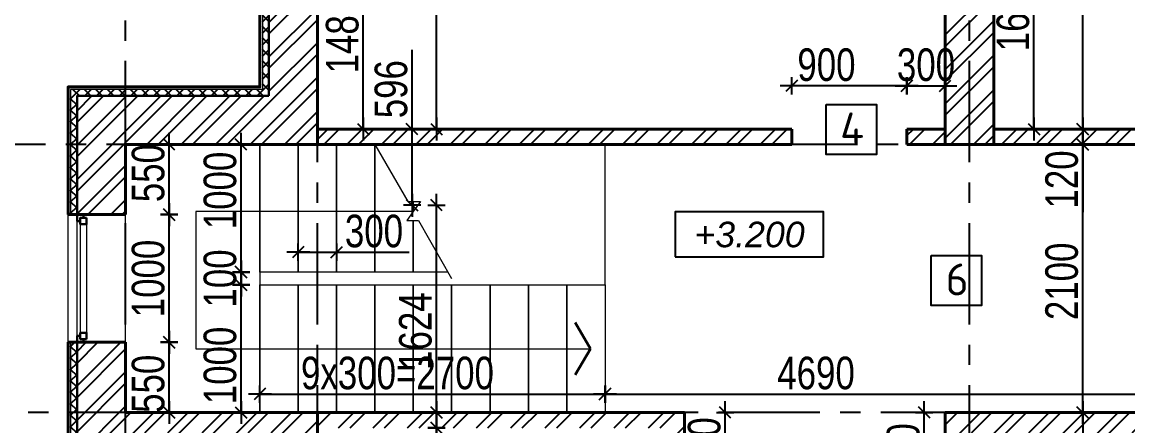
# Model space of a CAD drawing. Extents: x -12289450 to -10763036, y -7834513 to -6150123.
# Drawn here: x -11168298 to -11159650, y -7682922 to -7679759 of the extents above; entities that cross this region are included whole.
import ezdxf

# ---------------------------------------------------------------- set-up
doc = ezdxf.new("R2010")
doc.units = 0
doc.header["$LTSCALE"] = 25
doc.header["$PDMODE"] = 35
doc.linetypes.add('CENTER', pattern=[50.8, 31.75, -6.35, 6.35, -6.35])
doc.layers.get('DefPoints').update_dxf_attribs({"color": 10, "lineweight": 30})
for name, color, linetype in [('004-ВСПЛИНИИ', 15, 'Continuous'), ('005-РАЗМЕРЫ', 252, 'Continuous'), ('008-ШТРИХОВКА', 252, 'Continuous'), ('014-ОСИ', 251, 'CENTER'), ('Annotation - Text', 7, 'Continuous')]:
    doc.layers.add(name, color=color, linetype=linetype)
doc.layers.add('Окна ArchiCAD_Ном._пера__23', color=7, linetype='Continuous', lineweight=30, true_color=0xff6600)
doc.layers.add('Окна ArchiCAD_Ном._пера__3', color=7, linetype='Continuous', lineweight=15, true_color=0xff6600)
doc.layers.add('СТЕНЫ', color=5, linetype='Continuous', lineweight=40)
doc.styles.add('gismo', font='isocpeui.ttf')
doc.styles.get("Standard").update_dxf_attribs({"font": 'arial.ttf'})
doc.styles.add('TXT0', font='txt', dxfattribs={"width": 0.8})
doc.styles.add('Текстер', font='ariali.ttf')
doc.dimstyles.new('РАЗМЕРЫ', dxfattribs={"dimscale": 30, "dimtxt": 8.5, "dimasz": 0.15, "dimexe": 0, "dimexo": 0, "dimgap": 1.2, "dimtad": 1, "dimdec": 0, "dimzin": 0, "dimdsep": 46, "dimtxsty": 'TXT0', "dimblk1": 'A8MITTA', "dimblk2": 'A8MITTA', "dimsah": 1, "dimcen": 2, "dimse1": 1, "dimse2": 1, "dimadec": 0, "dimazin": 0, "dimtp": 6, "dimtm": 6, "dimtfac": 1, "dimtdec": 0, "dimtofl": 0, "dimtmove": 0, "dimatfit": 3, "dimldrblk": 'A8MITTA', "dimfxl": 0, "dimtolj": 1, "dimtzin": 0, "dimarcsym": 0})

# ---------------------------------------------------------------- blocks, each defined once
blk = doc.blocks.new('A8MITTA', base_point=(3180, 3140))
for p, q in [((3180, 3155), (3180, 3125)), ((3160, 3140), (3200, 3140)), ((3170, 3130), (3190, 3150))]:
    blk.add_line(p, q)
blk = doc.blocks.new('*D332')
at = {"layer": '005-РАЗМЕРЫ', "color": 0, "lineweight": -2, "ltscale": 1.2, "transparency": 16777216}
blk.add_line((-11165057.8, -7682812.7), (-11165057.8, -7681197.9), dxfattribs=at)
at = {"layer": 'DefPoints', "color": 0, "ltscale": 1.2, "transparency": 16777216}
for p in [(-11165238.7, -7681193.4), (-11165057.8, -7681193.4), (-11165047.9, -7682817.2)]:
    blk.add_point(p, dxfattribs=at)
at = {"layer": '005-РАЗМЕРЫ', "color": 0, "lineweight": -2, "ltscale": 1.2, "transparency": 16777216, "xscale": 4.5, "yscale": 4.5, "zscale": 4.5}
for p, rotation in [((-11165057.8, -7681193.4), 90), ((-11165057.8, -7682817.2), 270)]:
    blk.add_blockref('A8MITTA', p, dxfattribs=dict(at, rotation=rotation))
at = {"layer": '005-РАЗМЕРЫ', "color": 0, "ltscale": 1.2, "transparency": 16777216, "insert": (-11165221.3, -7682179.6), "char_height": 255, "attachment_point": 5, "rotation": 90, "style": 'TXT0'}
blk.add_mtext('\\A1;1624', dxfattribs=at)
blk = doc.blocks.new('*D333')
at = {"layer": '005-РАЗМЕРЫ', "color": 0, "lineweight": -2, "ltscale": 1.2, "transparency": 16777216}
for p, q in [((-11165248.6, -7680597.2), (-11165248.6, -7679976.7)), ((-11165248.6, -7681188.9), (-11165248.6, -7680601.7))]:
    blk.add_line(p, q, dxfattribs=at)
at = {"layer": 'DefPoints', "color": 0, "ltscale": 1.2, "transparency": 16777216}
for p in [(-11165248.6, -7680597.2), (-11164871, -7680597.2), (-11165238.7, -7681193.4)]:
    blk.add_point(p, dxfattribs=at)
at = {"layer": '005-РАЗМЕРЫ', "color": 0, "lineweight": -2, "ltscale": 1.2, "transparency": 16777216, "xscale": 4.5, "yscale": 4.5, "zscale": 4.5}
for p, rotation in [((-11165248.6, -7680597.2), 90), ((-11165248.6, -7681193.4), 270)]:
    blk.add_blockref('A8MITTA', p, dxfattribs=dict(at, rotation=rotation))
at = {"layer": '005-РАЗМЕРЫ', "color": 0, "ltscale": 1.2, "transparency": 16777216, "insert": (-11165412.1, -7680284.7), "char_height": 255, "attachment_point": 5, "rotation": 90, "style": 'TXT0'}
blk.add_mtext('\\A1;596', dxfattribs=at)
blk = doc.blocks.new('*D334')
at = {"layer": '005-РАЗМЕРЫ', "color": 0, "lineweight": -2, "ltscale": 1.2, "transparency": 16777216}
blk.add_line((-11165057.8, -7680592.7), (-11165057.8, -7677121.7), dxfattribs=at)
at = {"layer": 'DefPoints', "color": 0, "ltscale": 1.2, "transparency": 16777216}
for p in [(-11165057.8, -7677117.2), (-11165057.8, -7677117.2), (-11164871, -7680597.2)]:
    blk.add_point(p, dxfattribs=at)
at = {"layer": '005-РАЗМЕРЫ', "color": 0, "lineweight": -2, "ltscale": 1.2, "transparency": 16777216, "xscale": 4.5, "yscale": 4.5, "zscale": 4.5}
for p, rotation in [((-11165057.8, -7677117.2), 90), ((-11165057.8, -7680597.2), 270)]:
    blk.add_blockref('A8MITTA', p, dxfattribs=dict(at, rotation=rotation))
at = {"layer": '005-РАЗМЕРЫ', "color": 0, "ltscale": 1.2, "transparency": 16777216, "insert": (-11165221.3, -7678857.2), "char_height": 255, "attachment_point": 5, "rotation": 90, "style": 'TXT0'}
blk.add_mtext('\\A1;3480', dxfattribs=at)
blk = doc.blocks.new('*D303')
at = {"layer": '005-РАЗМЕРЫ', "color": 0, "lineweight": -2, "ltscale": 1.2, "transparency": 16777216}
for p, q in [((-11165057.8, -7682821.7), (-11165057.8, -7682932.7)), ((-11165057.8, -7682937.2), (-11165057.8, -7683468.7))]:
    blk.add_line(p, q, dxfattribs=at)
at = {"layer": 'DefPoints', "color": 0, "ltscale": 1.2, "transparency": 16777216}
for p in [(-11165057.8, -7682817.2), (-11164736.2, -7682817.2), (-11164658.2, -7682937.2)]:
    blk.add_point(p, dxfattribs=at)
at = {"layer": '005-РАЗМЕРЫ', "color": 0, "lineweight": -2, "ltscale": 1.2, "transparency": 16777216, "xscale": 4.5, "yscale": 4.5, "zscale": 4.5}
for p, rotation in [((-11165057.8, -7682817.2), 90), ((-11165057.8, -7682937.2), 270)]:
    blk.add_blockref('A8MITTA', p, dxfattribs=dict(at, rotation=rotation))
at = {"layer": '005-РАЗМЕРЫ', "color": 0, "ltscale": 1.2, "transparency": 16777216, "insert": (-11165221.3, -7683211.7), "char_height": 255, "attachment_point": 5, "rotation": 90, "style": 'TXT0'}
blk.add_mtext('\\A1;120', dxfattribs=at)
blk = doc.blocks.new('*D313')
at = {"layer": '005-РАЗМЕРЫ', "color": 0, "lineweight": -2, "ltscale": 1.2, "transparency": 16777216}
blk.add_line((-11160002.7, -7682812.7), (-11160002.7, -7680721.7), dxfattribs=at)
at = {"layer": 'DefPoints', "color": 0, "ltscale": 1.2, "transparency": 16777216}
for p in [(-11161039.1, -7680717.2), (-11160002.7, -7680717.2), (-11161879.1, -7682817.2)]:
    blk.add_point(p, dxfattribs=at)
at = {"layer": '005-РАЗМЕРЫ', "color": 0, "lineweight": -2, "ltscale": 1.2, "transparency": 16777216, "xscale": 4.5, "yscale": 4.5, "zscale": 4.5}
for p, rotation in [((-11160002.7, -7680717.2), 90), ((-11160002.7, -7682817.2), 270)]:
    blk.add_blockref('A8MITTA', p, dxfattribs=dict(at, rotation=rotation))
at = {"layer": '005-РАЗМЕРЫ', "color": 0, "ltscale": 1.2, "transparency": 16777216, "insert": (-11160166.2, -7681789.9), "char_height": 255, "attachment_point": 5, "rotation": 90, "style": 'TXT0'}
blk.add_mtext('\\A1;2100', dxfattribs=at)
blk = doc.blocks.new('*D336')
at = {"layer": '005-РАЗМЕРЫ', "color": 0, "lineweight": -2, "ltscale": 1.2, "transparency": 16777216}
blk.add_line((-11166586.1, -7682812.7), (-11166586.1, -7681821.7), dxfattribs=at)
at = {"layer": 'DefPoints', "color": 0, "ltscale": 1.2, "transparency": 16777216}
for p in [(-11166586.1, -7681817.2), (-11166438.7, -7681817.2), (-11166438.7, -7682817.2)]:
    blk.add_point(p, dxfattribs=at)
at = {"layer": '005-РАЗМЕРЫ', "color": 0, "lineweight": -2, "ltscale": 1.2, "transparency": 16777216, "xscale": 4.5, "yscale": 4.5, "zscale": 4.5}
for p, rotation in [((-11166586.1, -7681817.2), 90), ((-11166586.1, -7682817.2), 270)]:
    blk.add_blockref('A8MITTA', p, dxfattribs=dict(at, rotation=rotation))
at = {"layer": '005-РАЗМЕРЫ', "color": 0, "ltscale": 1.2, "transparency": 16777216, "insert": (-11166749.6, -7682448.5), "char_height": 255, "attachment_point": 5, "rotation": 90, "style": 'TXT0'}
blk.add_mtext('\\A1;1000', dxfattribs=at)
blk = doc.blocks.new('*D337')
at = {"layer": '005-РАЗМЕРЫ', "color": 0, "lineweight": -2, "ltscale": 1.2, "transparency": 16777216}
blk.add_line((-11166586.1, -7681812.7), (-11166586.1, -7681721.7), dxfattribs=at)
at = {"layer": 'DefPoints', "color": 0, "ltscale": 1.2, "transparency": 16777216}
for p in [(-11166586.1, -7681717.2), (-11166438.7, -7681717.2), (-11166438.7, -7681817.2)]:
    blk.add_point(p, dxfattribs=at)
at = {"layer": '005-РАЗМЕРЫ', "color": 0, "lineweight": -2, "ltscale": 1.2, "transparency": 16777216, "xscale": 4.5, "yscale": 4.5, "zscale": 4.5}
for p, rotation in [((-11166586.1, -7681717.2), 90), ((-11166586.1, -7681817.2), 270)]:
    blk.add_blockref('A8MITTA', p, dxfattribs=dict(at, rotation=rotation))
at = {"layer": '005-РАЗМЕРЫ', "color": 0, "ltscale": 1.2, "transparency": 16777216, "insert": (-11166749.6, -7681767.2), "char_height": 255, "attachment_point": 5, "rotation": 90, "style": 'TXT0'}
blk.add_mtext('\\A1;100', dxfattribs=at)
blk = doc.blocks.new('*D338')
at = {"layer": '005-РАЗМЕРЫ', "color": 0, "lineweight": -2, "ltscale": 1.2, "transparency": 16777216}
blk.add_line((-11166586.1, -7681712.7), (-11166586.1, -7680721.7), dxfattribs=at)
at = {"layer": 'DefPoints', "color": 0, "ltscale": 1.2, "transparency": 16777216}
for p in [(-11166586.1, -7680717.2), (-11166438.7, -7680717.2), (-11166438.7, -7681717.2)]:
    blk.add_point(p, dxfattribs=at)
at = {"layer": '005-РАЗМЕРЫ', "color": 0, "lineweight": -2, "ltscale": 1.2, "transparency": 16777216, "xscale": 4.5, "yscale": 4.5, "zscale": 4.5}
for p, rotation in [((-11166586.1, -7680717.2), 90), ((-11166586.1, -7681717.2), 270)]:
    blk.add_blockref('A8MITTA', p, dxfattribs=dict(at, rotation=rotation))
at = {"layer": '005-РАЗМЕРЫ', "color": 0, "ltscale": 1.2, "transparency": 16777216, "insert": (-11166749.6, -7681077.7), "char_height": 255, "attachment_point": 5, "rotation": 90, "style": 'TXT0'}
blk.add_mtext('\\A1;1000', dxfattribs=at)
blk = doc.blocks.new('*D314')
at = {"layer": '005-РАЗМЕРЫ', "color": 0, "lineweight": -2, "ltscale": 1.2, "transparency": 16777216}
for p, q in [((-11166134.2, -7681560.7), (-11165843.2, -7681560.7)), ((-11165838.7, -7681560.7), (-11165272.2, -7681560.7))]:
    blk.add_line(p, q, dxfattribs=at)
at = {"layer": 'DefPoints', "color": 0, "ltscale": 1.2, "transparency": 16777216}
for p in [(-11166138.7, -7681098.4), (-11165838.7, -7681098.4), (-11165838.7, -7681560.7)]:
    blk.add_point(p, dxfattribs=at)
at = {"layer": '005-РАЗМЕРЫ', "color": 0, "lineweight": -2, "ltscale": 1.2, "transparency": 16777216, "xscale": 4.5, "yscale": 4.5, "zscale": 4.5, "rotation": 180}
blk.add_blockref('A8MITTA', (-11166138.7, -7681560.7), dxfattribs=at)
at = {"layer": '005-РАЗМЕРЫ', "color": 0, "lineweight": -2, "ltscale": 1.2, "transparency": 16777216, "xscale": 4.5, "yscale": 4.5, "zscale": 4.5}
blk.add_blockref('A8MITTA', (-11165838.7, -7681560.7), dxfattribs=at)
at = {"layer": '005-РАЗМЕРЫ', "color": 0, "ltscale": 1.2, "transparency": 16777216, "insert": (-11165546.2, -7681397.2), "char_height": 255, "attachment_point": 5, "style": 'TXT0'}
blk.add_mtext('\\A1;300', dxfattribs=at)
blk = doc.blocks.new('*D340')
at = {"layer": '005-РАЗМЕРЫ', "color": 0, "lineweight": -2, "ltscale": 1.2, "transparency": 16777216}
blk.add_line((-11161242.3, -7684732.7), (-11161242.3, -7682821.7), dxfattribs=at)
at = {"layer": 'DefPoints', "color": 0, "ltscale": 1.2, "transparency": 16777216}
for p in [(-11161242.3, -7682817.2), (-11161097.1, -7682817.2), (-11161242.3, -7684737.2)]:
    blk.add_point(p, dxfattribs=at)
at = {"layer": '005-РАЗМЕРЫ', "color": 0, "lineweight": -2, "ltscale": 1.2, "transparency": 16777216, "xscale": 4.5, "yscale": 4.5, "zscale": 4.5}
for p, rotation in [((-11161242.3, -7682817.2), 90), ((-11161242.3, -7684737.2), 270)]:
    blk.add_blockref('A8MITTA', p, dxfattribs=dict(at, rotation=rotation))
at = {"layer": '005-РАЗМЕРЫ', "color": 0, "ltscale": 1.2, "transparency": 16777216, "insert": (-11161405.8, -7683205.1), "char_height": 255, "attachment_point": 5, "rotation": 90, "style": 'TXT0'}
blk.add_mtext('\\A1;1920', dxfattribs=at)
blk = doc.blocks.new('*D341')
at = {"layer": '005-РАЗМЕРЫ', "color": 0, "lineweight": -2, "ltscale": 1.2, "transparency": 16777216}
blk.add_line((-11165057.8, -7682941.7), (-11165057.8, -7687612.7), dxfattribs=at)
at = {"layer": 'DefPoints', "color": 0, "ltscale": 1.2, "transparency": 16777216}
for p in [(-11164613.7, -7682937.2), (-11165057.8, -7687617.2), (-11164613.7, -7687617.2)]:
    blk.add_point(p, dxfattribs=at)
at = {"layer": '005-РАЗМЕРЫ', "color": 0, "lineweight": -2, "ltscale": 1.2, "transparency": 16777216, "xscale": 4.5, "yscale": 4.5, "zscale": 4.5}
for p, rotation in [((-11165057.8, -7682937.2), 90), ((-11165057.8, -7687617.2), 270)]:
    blk.add_blockref('A8MITTA', p, dxfattribs=dict(at, rotation=rotation))
at = {"layer": '005-РАЗМЕРЫ', "color": 0, "ltscale": 1.2, "transparency": 16777216, "insert": (-11165221.3, -7685843.5), "char_height": 255, "attachment_point": 5, "rotation": 90, "style": 'TXT0'}
blk.add_mtext('\\A1;4680', dxfattribs=at)
blk = doc.blocks.new('*D323')
at = {"layer": '005-РАЗМЕРЫ', "color": 0, "lineweight": -2, "ltscale": 1.2, "transparency": 16777216}
for p, q in [((-11160002.7, -7680601.7), (-11160002.7, -7680712.7)), ((-11160002.7, -7680717.2), (-11160002.7, -7681248.7))]:
    blk.add_line(p, q, dxfattribs=at)
at = {"layer": 'DefPoints', "color": 0, "ltscale": 1.2, "transparency": 16777216}
for p in [(-11160002.7, -7680597.2), (-11159815.9, -7680597.2), (-11159992.8, -7680717.2)]:
    blk.add_point(p, dxfattribs=at)
at = {"layer": '005-РАЗМЕРЫ', "color": 0, "lineweight": -2, "ltscale": 1.2, "transparency": 16777216, "xscale": 4.5, "yscale": 4.5, "zscale": 4.5}
for p, rotation in [((-11160002.7, -7680597.2), 90), ((-11160002.7, -7680717.2), 270)]:
    blk.add_blockref('A8MITTA', p, dxfattribs=dict(at, rotation=rotation))
at = {"layer": '005-РАЗМЕРЫ', "color": 0, "ltscale": 1.2, "transparency": 16777216, "insert": (-11160166.2, -7680991.7), "char_height": 255, "attachment_point": 5, "rotation": 90, "style": 'TXT0'}
blk.add_mtext('\\A1;120', dxfattribs=at)
blk = doc.blocks.new('*D324')
at = {"layer": '005-РАЗМЕРЫ', "color": 0, "lineweight": -2, "ltscale": 1.2, "transparency": 16777216}
blk.add_line((-11160002.7, -7680592.7), (-11160002.7, -7677121.7), dxfattribs=at)
at = {"layer": 'DefPoints', "color": 0, "ltscale": 1.2, "transparency": 16777216}
for p in [(-11160002.7, -7677117.2), (-11160002.7, -7677117.2), (-11159815.9, -7680597.2)]:
    blk.add_point(p, dxfattribs=at)
at = {"layer": '005-РАЗМЕРЫ', "color": 0, "lineweight": -2, "ltscale": 1.2, "transparency": 16777216, "xscale": 4.5, "yscale": 4.5, "zscale": 4.5}
for p, rotation in [((-11160002.7, -7677117.2), 90), ((-11160002.7, -7680597.2), 270)]:
    blk.add_blockref('A8MITTA', p, dxfattribs=dict(at, rotation=rotation))
at = {"layer": '005-РАЗМЕРЫ', "color": 0, "ltscale": 1.2, "transparency": 16777216, "insert": (-11160166.2, -7678857.2), "char_height": 255, "attachment_point": 5, "rotation": 90, "style": 'TXT0'}
blk.add_mtext('\\A1;3480', dxfattribs=at)
blk = doc.blocks.new('*D325')
at = {"layer": '005-РАЗМЕРЫ', "color": 0, "lineweight": -2, "ltscale": 1.2, "transparency": 16777216}
for p, q in [((-11160002.7, -7682821.7), (-11160002.7, -7683192.7)), ((-11160002.7, -7683197.2), (-11160002.7, -7683783.7))]:
    blk.add_line(p, q, dxfattribs=at)
at = {"layer": 'DefPoints', "color": 0, "ltscale": 1.2, "transparency": 16777216}
for p in [(-11160002.7, -7682817.2), (-11159811.3, -7682817.2), (-11159811.3, -7683197.2)]:
    blk.add_point(p, dxfattribs=at)
at = {"layer": '005-РАЗМЕРЫ', "color": 0, "lineweight": -2, "ltscale": 1.2, "transparency": 16777216, "xscale": 4.5, "yscale": 4.5, "zscale": 4.5}
for p, rotation in [((-11160002.7, -7682817.2), 90), ((-11160002.7, -7683197.2), 270)]:
    blk.add_blockref('A8MITTA', p, dxfattribs=dict(at, rotation=rotation))
at = {"layer": '005-РАЗМЕРЫ', "color": 0, "ltscale": 1.2, "transparency": 16777216, "insert": (-11160166.2, -7683492.7), "char_height": 255, "attachment_point": 5, "rotation": 90, "style": 'TXT0'}
blk.add_mtext('\\A1;380', dxfattribs=at)
blk = doc.blocks.new('*D326')
at = {"layer": '005-РАЗМЕРЫ', "color": 0, "lineweight": -2, "ltscale": 1.2, "transparency": 16777216}
blk.add_line((-11163734.2, -7682672.8), (-11159053.2, -7682672.8), dxfattribs=at)
at = {"layer": 'DefPoints', "color": 0, "ltscale": 1.2, "transparency": 16777216}
for p in [(-11159048.7, -7682672.8), (-11163738.7, -7682783.2), (-11159048.7, -7682783.2)]:
    blk.add_point(p, dxfattribs=at)
at = {"layer": '005-РАЗМЕРЫ', "color": 0, "lineweight": -2, "ltscale": 1.2, "transparency": 16777216, "xscale": 4.5, "yscale": 4.5, "zscale": 4.5, "rotation": 180}
blk.add_blockref('A8MITTA', (-11163738.7, -7682672.8), dxfattribs=at)
at = {"layer": '005-РАЗМЕРЫ', "color": 0, "lineweight": -2, "ltscale": 1.2, "transparency": 16777216, "xscale": 4.5, "yscale": 4.5, "zscale": 4.5}
blk.add_blockref('A8MITTA', (-11159048.7, -7682672.8), dxfattribs=at)
at = {"layer": '005-РАЗМЕРЫ', "color": 0, "ltscale": 1.2, "transparency": 16777216, "insert": (-11162088.7, -7682509.3), "char_height": 255, "attachment_point": 5, "style": 'TXT0'}
blk.add_mtext('\\A1;4690', dxfattribs=at)
blk = doc.blocks.new('Уровень')
at = {"color": 213, "linetype": 'ByBlock'}
blk.add_lwpolyline([(0, 0), (1544, 0), (1544, 469), (0, 469)], close=True, dxfattribs=at)
at = {"flags": 4}
blk.add_attdef('+-0.000', (70, 107), '', height=250, dxfattribs=at)
blk = doc.blocks.new('*D344')
at = {"layer": '005-РАЗМЕРЫ', "color": 0, "lineweight": -2, "ltscale": 1.2, "transparency": 16777216}
blk.add_line((-11166434.2, -7682672.8), (-11163743.2, -7682672.8), dxfattribs=at)
at = {"layer": 'DefPoints', "color": 0, "ltscale": 1.2, "transparency": 16777216}
for p in [(-11163738.7, -7682672.8), (-11166438.7, -7682728.3), (-11163738.7, -7682728.3)]:
    blk.add_point(p, dxfattribs=at)
at = {"layer": '005-РАЗМЕРЫ', "color": 0, "lineweight": -2, "ltscale": 1.2, "transparency": 16777216, "xscale": 4.5, "yscale": 4.5, "zscale": 4.5, "rotation": 180}
blk.add_blockref('A8MITTA', (-11166438.7, -7682672.8), dxfattribs=at)
at = {"layer": '005-РАЗМЕРЫ', "color": 0, "lineweight": -2, "ltscale": 1.2, "transparency": 16777216, "xscale": 4.5, "yscale": 4.5, "zscale": 4.5}
blk.add_blockref('A8MITTA', (-11163738.7, -7682672.8), dxfattribs=at)
at = {"layer": '005-РАЗМЕРЫ', "color": 0, "ltscale": 1.2, "transparency": 16777216, "insert": (-11165362.6, -7682509.3), "char_height": 255, "attachment_point": 5, "style": 'TXT0'}
blk.add_mtext('\\A1;9х300=2700', dxfattribs=at)
blk = doc.blocks.new('*D382')
at = {"layer": '005-РАЗМЕРЫ', "color": 0, "lineweight": -2, "ltscale": 1.2, "transparency": 16777216}
blk.add_line((-11162798.9, -7683342.7), (-11162798.9, -7682821.7), dxfattribs=at)
at = {"layer": 'DefPoints', "color": 0, "ltscale": 1.2, "transparency": 16777216}
for p in [(-11163118.7, -7682817.2), (-11162798.9, -7682817.2), (-11163118.7, -7683347.2)]:
    blk.add_point(p, dxfattribs=at)
at = {"layer": '005-РАЗМЕРЫ', "color": 0, "lineweight": -2, "ltscale": 1.2, "transparency": 16777216, "xscale": 4.5, "yscale": 4.5, "zscale": 4.5}
for p, rotation in [((-11162798.9, -7682817.2), 90), ((-11162798.9, -7683347.2), 270)]:
    blk.add_blockref('A8MITTA', p, dxfattribs=dict(at, rotation=rotation))
at = {"layer": '005-РАЗМЕРЫ', "color": 0, "ltscale": 1.2, "transparency": 16777216, "insert": (-11162962.4, -7683082.2), "char_height": 255, "attachment_point": 5, "rotation": 90, "style": 'TXT0'}
blk.add_mtext('\\A1;530', dxfattribs=at)
blk = doc.blocks.new('*D388')
at = {"layer": '005-РАЗМЕРЫ', "color": 0, "lineweight": -2, "ltscale": 1.2, "transparency": 16777216}
blk.add_line((-11167148.1, -7682812.7), (-11167148.1, -7682271.7), dxfattribs=at)
at = {"layer": 'DefPoints', "color": 0, "ltscale": 1.2, "transparency": 16777216}
for p in [(-11167383.2, -7682267.2), (-11167148.1, -7682267.2), (-11167383.2, -7682817.2)]:
    blk.add_point(p, dxfattribs=at)
at = {"layer": '005-РАЗМЕРЫ', "color": 0, "lineweight": -2, "ltscale": 1.2, "transparency": 16777216, "xscale": 4.5, "yscale": 4.5, "zscale": 4.5}
for p, rotation in [((-11167148.1, -7682267.2), 90), ((-11167148.1, -7682817.2), 270)]:
    blk.add_blockref('A8MITTA', p, dxfattribs=dict(at, rotation=rotation))
at = {"layer": '005-РАЗМЕРЫ', "color": 0, "ltscale": 1.2, "transparency": 16777216, "insert": (-11167311.6, -7682592.2), "char_height": 255, "attachment_point": 5, "rotation": 90, "style": 'TXT0'}
blk.add_mtext('\\A1;550', dxfattribs=at)
blk = doc.blocks.new('*D389')
at = {"layer": '005-РАЗМЕРЫ', "color": 0, "lineweight": -2, "ltscale": 1.2, "transparency": 16777216}
blk.add_line((-11167148.1, -7682262.7), (-11167148.1, -7681271.7), dxfattribs=at)
at = {"layer": 'DefPoints', "color": 0, "ltscale": 1.2, "transparency": 16777216}
for p in [(-11167383.2, -7681267.2), (-11167148.1, -7681267.2), (-11167383.2, -7682267.2)]:
    blk.add_point(p, dxfattribs=at)
at = {"layer": '005-РАЗМЕРЫ', "color": 0, "lineweight": -2, "ltscale": 1.2, "transparency": 16777216, "xscale": 4.5, "yscale": 4.5, "zscale": 4.5}
for p, rotation in [((-11167148.1, -7681267.2), 90), ((-11167148.1, -7682267.2), 270)]:
    blk.add_blockref('A8MITTA', p, dxfattribs=dict(at, rotation=rotation))
at = {"layer": '005-РАЗМЕРЫ', "color": 0, "ltscale": 1.2, "transparency": 16777216, "insert": (-11167311.6, -7681767.2), "char_height": 255, "attachment_point": 5, "rotation": 90, "style": 'TXT0'}
blk.add_mtext('\\A1;1000', dxfattribs=at)
blk = doc.blocks.new('*D390')
at = {"layer": '005-РАЗМЕРЫ', "color": 0, "lineweight": -2, "ltscale": 1.2, "transparency": 16777216}
blk.add_line((-11167148.1, -7681262.7), (-11167148.1, -7680721.7), dxfattribs=at)
at = {"layer": 'DefPoints', "color": 0, "ltscale": 1.2, "transparency": 16777216}
for p in [(-11167383.2, -7680717.2), (-11167148.1, -7680717.2), (-11167383.2, -7681267.2)]:
    blk.add_point(p, dxfattribs=at)
at = {"layer": '005-РАЗМЕРЫ', "color": 0, "lineweight": -2, "ltscale": 1.2, "transparency": 16777216, "xscale": 4.5, "yscale": 4.5, "zscale": 4.5}
for p, rotation in [((-11167148.1, -7680717.2), 90), ((-11167148.1, -7681267.2), 270)]:
    blk.add_blockref('A8MITTA', p, dxfattribs=dict(at, rotation=rotation))
at = {"layer": '005-РАЗМЕРЫ', "color": 0, "ltscale": 1.2, "transparency": 16777216, "insert": (-11167311.6, -7680942.2), "char_height": 255, "attachment_point": 5, "rotation": 90, "style": 'TXT0'}
blk.add_mtext('\\A1;550', dxfattribs=at)
blk = doc.blocks.new('*D393')
at = {"layer": '005-РАЗМЕРЫ', "color": 0, "lineweight": -2, "ltscale": 1.2, "transparency": 16777216}
blk.add_line((-11165629.8, -7680592.7), (-11165629.8, -7679121.7), dxfattribs=at)
at = {"layer": 'DefPoints', "color": 0, "ltscale": 1.2, "transparency": 16777216}
for p in [(-11165988.7, -7679117.2), (-11165629.8, -7679117.2), (-11165988.7, -7680597.2)]:
    blk.add_point(p, dxfattribs=at)
at = {"layer": '005-РАЗМЕРЫ', "color": 0, "lineweight": -2, "ltscale": 1.2, "transparency": 16777216, "xscale": 4.5, "yscale": 4.5, "zscale": 4.5}
for p, rotation in [((-11165629.8, -7679117.2), 90), ((-11165629.8, -7680597.2), 270)]:
    blk.add_blockref('A8MITTA', p, dxfattribs=dict(at, rotation=rotation))
at = {"layer": '005-РАЗМЕРЫ', "color": 0, "ltscale": 1.2, "transparency": 16777216, "insert": (-11165793.3, -7679857.2), "char_height": 255, "attachment_point": 5, "rotation": 90, "style": 'TXT0'}
blk.add_mtext('\\A1;1480', dxfattribs=at)
blk = doc.blocks.new('*D405')
at = {"layer": '005-РАЗМЕРЫ', "color": 0, "lineweight": -2, "ltscale": 1.2, "transparency": 16777216}
blk.add_line((-11161374.2, -7680257.8), (-11161083.2, -7680257.8), dxfattribs=at)
at = {"layer": 'DefPoints', "color": 0, "ltscale": 1.2, "transparency": 16777216}
for p in [(-11161078.7, -7680257.8), (-11161378.7, -7680597.2), (-11161078.7, -7680597.2)]:
    blk.add_point(p, dxfattribs=at)
at = {"layer": '005-РАЗМЕРЫ', "color": 0, "lineweight": -2, "ltscale": 1.2, "transparency": 16777216, "xscale": 4.5, "yscale": 4.5, "zscale": 4.5, "rotation": 180}
blk.add_blockref('A8MITTA', (-11161378.7, -7680257.8), dxfattribs=at)
at = {"layer": '005-РАЗМЕРЫ', "color": 0, "lineweight": -2, "ltscale": 1.2, "transparency": 16777216, "xscale": 4.5, "yscale": 4.5, "zscale": 4.5}
blk.add_blockref('A8MITTA', (-11161078.7, -7680257.8), dxfattribs=at)
at = {"layer": '005-РАЗМЕРЫ', "color": 0, "ltscale": 1.2, "transparency": 16777216, "insert": (-11161228.7, -7680094.3), "char_height": 255, "attachment_point": 5, "style": 'TXT0'}
blk.add_mtext('\\A1;300', dxfattribs=at)
blk = doc.blocks.new('*D406')
at = {"layer": '005-РАЗМЕРЫ', "color": 0, "lineweight": -2, "ltscale": 1.2, "transparency": 16777216}
blk.add_line((-11161383.2, -7680257.8), (-11162274.2, -7680257.8), dxfattribs=at)
at = {"layer": 'DefPoints', "color": 0, "ltscale": 1.2, "transparency": 16777216}
for p in [(-11162278.7, -7680257.8), (-11162278.7, -7680597.2), (-11161378.7, -7680597.2)]:
    blk.add_point(p, dxfattribs=at)
at = {"layer": '005-РАЗМЕРЫ', "color": 0, "lineweight": -2, "ltscale": 1.2, "transparency": 16777216, "xscale": 4.5, "yscale": 4.5, "zscale": 4.5, "rotation": 180}
blk.add_blockref('A8MITTA', (-11162278.7, -7680257.8), dxfattribs=at)
at = {"layer": '005-РАЗМЕРЫ', "color": 0, "lineweight": -2, "ltscale": 1.2, "transparency": 16777216, "xscale": 4.5, "yscale": 4.5, "zscale": 4.5}
blk.add_blockref('A8MITTA', (-11161378.7, -7680257.8), dxfattribs=at)
at = {"layer": '005-РАЗМЕРЫ', "color": 0, "ltscale": 1.2, "transparency": 16777216, "insert": (-11162007.2, -7680094.3), "char_height": 255, "attachment_point": 5, "style": 'TXT0'}
blk.add_mtext('\\A1;900', dxfattribs=at)
blk = doc.blocks.new('*D414')
at = {"layer": '005-РАЗМЕРЫ', "color": 0, "lineweight": -2, "ltscale": 1.2, "transparency": 16777216}
blk.add_line((-11160384.4, -7680592.7), (-11160384.4, -7678981.7), dxfattribs=at)
at = {"layer": 'DefPoints', "color": 0, "ltscale": 1.2, "transparency": 16777216}
for p in [(-11160698.7, -7678977.2), (-11160384.4, -7678977.2), (-11160698.7, -7680597.2)]:
    blk.add_point(p, dxfattribs=at)
at = {"layer": '005-РАЗМЕРЫ', "color": 0, "lineweight": -2, "ltscale": 1.2, "transparency": 16777216, "xscale": 4.5, "yscale": 4.5, "zscale": 4.5}
for p, rotation in [((-11160384.4, -7678977.2), 90), ((-11160384.4, -7680597.2), 270)]:
    blk.add_blockref('A8MITTA', p, dxfattribs=dict(at, rotation=rotation))
at = {"layer": '005-РАЗМЕРЫ', "color": 0, "ltscale": 1.2, "transparency": 16777216, "insert": (-11160547.9, -7679684), "char_height": 255, "attachment_point": 5, "rotation": 90, "style": 'TXT0'}
blk.add_mtext('\\A1;1620', dxfattribs=at)

msp = doc.modelspace()

# ---------------------------------------------------------------- hatches: boundary and pattern name
at = {"layer": '008-ШТРИХОВКА', "ltscale": 3}
h = msp.add_hatch(dxfattribs=at)
h.set_pattern_fill('ANSI37', color=256, scale=20, style=0)
h.set_pattern_definition([(45, (-11167918.724, -7681167.22), (-44.90128, 44.90128), []), (135, (-11167918.724, -7681167.22), (-44.90128, -44.90128), [])])
h.paths.add_polyline_path([(-11154758.7, -7676687.2), (-11157648.7, -7676687.2), (-11157648.7, -7676737.2), (-11154808.7, -7676737.2), (-11154808.7, -7679467.2), (-11154758.7, -7679467.2)])
h.paths.add_polyline_path([(-11163988.7, -7676687.2), (-11163988.7, -7676737.2), (-11158548.7, -7676737.2), (-11158548.7, -7676687.2)])
h.paths.add_polyline_path([(-11164988.7, -7676737.2), (-11164988.7, -7676687.2), (-11166418.7, -7676687.2), (-11166418.7, -7678117.2), (-11166368.7, -7678117.2), (-11166368.7, -7676737.2)])
h.paths.add_polyline_path([(-11166418.7, -7680287.2), (-11167918.7, -7680287.2), (-11167918.7, -7681267.2), (-11167868.7, -7681267.2), (-11167868.7, -7680337.2), (-11166368.7, -7680337.2), (-11166368.7, -7679117.2), (-11166418.7, -7679117.2)])
h = msp.add_hatch(dxfattribs=at)
h.set_pattern_fill('ANSI32', color=256, scale=20)
h.set_pattern_definition([(45, (-11167868.72, -7687997.22), (-134.7038, 134.7038), []), (45, (-11167778.92, -7687997.22), (-134.7038, 134.7038), [])])
h.paths.add_polyline_path([(-11165988.7, -7679117.2), (-11166368.7, -7679117.2), (-11166368.7, -7680337.2), (-11167868.7, -7680337.2), (-11167868.7, -7681267.2), (-11167818.7, -7681267.2), (-11167488.7, -7681267.2), (-11167488.7, -7681117.2), (-11167488.7, -7680717.2), (-11165988.7, -7680717.2)])
h.paths.add_polyline_path([(-11165988.7, -7677117.2), (-11164988.7, -7677117.2), (-11164988.7, -7676737.2), (-11166368.7, -7676737.2), (-11166368.7, -7678117.2), (-11166318.7, -7678117.2), (-11165988.7, -7678117.2)])
h.paths.add_polyline_path([(-11158598.7, -7676737.2), (-11163988.7, -7676737.2), (-11163988.7, -7676787.2), (-11163988.7, -7677117.2), (-11161078.7, -7677117.2), (-11161078.7, -7677937.2), (-11160698.7, -7677937.2), (-11160698.7, -7677117.2), (-11158598.7, -7677117.2)])
h.paths.add_polyline_path([(-11160698.7, -7678977.2), (-11161078.7, -7678977.2), (-11161078.7, -7679557.2), (-11161078.7, -7680717.2), (-11160698.7, -7680717.2)])
h.paths.add_polyline_path([(-11154808.7, -7676737.2), (-11157598.7, -7676737.2), (-11157598.7, -7677117.2), (-11157588.7, -7677117.2), (-11155988.7, -7677117.2), (-11155503.8, -7677117.2), (-11155188.7, -7677117.2), (-11155188.7, -7679467.2), (-11154808.7, -7679467.2)])
h.paths.add_polyline_path([(-11154808.7, -7680467.2), (-11155188.5, -7680467.2), (-11155188.7, -7682817.2), (-11161078.7, -7682817.2), (-11161078.7, -7683347.2), (-11160698.7, -7683347.2), (-11160698.7, -7683197.2), (-11159698.7, -7683197.2), (-11156688.7, -7683197.2), (-11156688.7, -7687617.2), (-11158193.7, -7687617.2), (-11158193.7, -7687997.2), (-11156308.7, -7687997.2), (-11156308.7, -7686797.2), (-11156308.7, -7683197.2), (-11154808.7, -7683197.2)])
h.paths.add_polyline_path([(-11160698.7, -7684247.2), (-11161078.7, -7684247.2), (-11161078.7, -7687617.2), (-11160698.7, -7687617.2)], flags=17)
h.paths.add_polyline_path([(-11165988.7, -7682817.2), (-11167488.7, -7682817.2), (-11167488.7, -7682267.2), (-11167868.7, -7682267.2), (-11167868.7, -7683197.2), (-11166368.7, -7683197.2), (-11166368.7, -7687997.2), (-11165288.7, -7687997.2), (-11165288.7, -7687947.2), (-11165288.7, -7687617.2), (-11165988.7, -7687617.2), (-11165988.7, -7686772.6), (-11166070.7, -7686772.6), (-11166070.7, -7686614.6), (-11165988.7, -7686614.6), (-11165988.7, -7686105.2)])
h.paths.add_polyline_path([(-11159193.7, -7687617.2), (-11161778.7, -7687617.2), (-11164288.7, -7687617.2), (-11164288.7, -7687997.2), (-11162778.7, -7687997.2), (-11159193.7, -7687997.2)])
h = msp.add_hatch(dxfattribs=at)
h.set_pattern_fill('ANSI37', color=256, scale=20, style=0)
h.set_pattern_definition([(45, (-11167918.724, -7688047.22), (-44.90128, 44.90128), []), (135, (-11167918.724, -7688047.22), (-44.90128, -44.90128), [])])
h.paths.add_polyline_path([(-11166368.7, -7683197.2), (-11167868.7, -7683197.2), (-11167868.7, -7682267.2), (-11167918.7, -7682267.2), (-11167918.7, -7683247.2), (-11166418.7, -7683247.2), (-11166418.7, -7688047.2), (-11165288.7, -7688047.2), (-11165288.7, -7687997.2), (-11166368.7, -7687997.2)])
h.paths.add_polyline_path([(-11159193.7, -7687997.2), (-11162778.7, -7687997.2), (-11164288.7, -7687997.2), (-11164288.7, -7688047.2), (-11162778.7, -7688047.2), (-11159193.7, -7688047.2)])
h.paths.add_polyline_path([(-11156258.7, -7686797.2), (-11156258.7, -7683247.2), (-11154758.7, -7683247.2), (-11154758.7, -7680467.2), (-11154808.7, -7680467.2), (-11154808.7, -7683197.2), (-11156308.7, -7683197.2), (-11156308.7, -7686797.2), (-11156308.7, -7687997.2), (-11158193.7, -7687997.2), (-11158193.7, -7688047.2), (-11156258.7, -7688047.2)])
h = msp.add_hatch(dxfattribs=at)
h.set_pattern_fill('ANSI32', color=256, scale=20)
h.set_pattern_definition([(45, (-11165988.72, -7685797.22), (-134.704, 134.704), []), (45, (-11165898.92, -7685797.22), (-134.704, 134.704), [])])
h.paths.add_polyline_path([(-11162278.7, -7680597.2), (-11165988.7, -7680597.2), (-11165988.7, -7680717.2), (-11165838.7, -7680717.2), (-11165538.7, -7680717.2), (-11165238.7, -7680717.2), (-11164938.7, -7680717.2), (-11162278.7, -7680717.2)])
h.paths.add_polyline_path([(-11161078.7, -7680597.2), (-11161378.7, -7680597.2), (-11161378.7, -7680717.2), (-11161078.7, -7680717.2)])
h.paths.add_polyline_path([(-11159048.7, -7680597.2), (-11160698.7, -7680597.2), (-11160698.7, -7680717.2), (-11159048.7, -7680717.2)])
h.paths.add_polyline_path([(-11158928.7, -7682097.2), (-11159048.7, -7682097.2), (-11159048.7, -7682817.2), (-11158928.7, -7682817.2)])
h.paths.add_polyline_path([(-11161078.7, -7684737.2), (-11161868.7, -7684737.2), (-11161868.7, -7684857.2), (-11161078.7, -7684857.2)])
h.paths.add_polyline_path([(-11163118.7, -7684147.2), (-11163238.7, -7684147.2), (-11163238.7, -7685797.2), (-11163118.7, -7685797.2)])
h.paths.add_polyline_path([(-11162668.7, -7684737.2), (-11163118.7, -7684737.2), (-11163118.7, -7684857.2), (-11162668.7, -7684857.2)])
h.paths.add_polyline_path([(-11163118.7, -7682817.2), (-11165988.7, -7682817.2), (-11165988.7, -7682937.2), (-11163238.7, -7682937.2), (-11163238.7, -7683347.2), (-11163118.7, -7683347.2)])

# ---------------------------------------------------------------- linework, layer by layer
at = {"layer": '004-ВСПЛИНИИ', "lineweight": 18}
for points in [[(-11166438.7, -7680717.2), (-11166438.7, -7680717.2), (-11166438.7, -7680717.2), (-11166438.7, -7682817.2), (-11166438.7, -7682817.2), (-11166438.7, -7682817.2)], [(-11165238.7, -7681313.3), (-11165238.7, -7681717.2), (-11165538.7, -7681717.2), (-11165538.7, -7680717.2)], [(-11163738.7, -7681817.2), (-11163738.7, -7680717.2)], [(-11165238.7, -7681242.2), (-11165238.7, -7681165.4)], [(-11165238.7, -7681165.4), (-11165238.7, -7681242.2)], [(-11164967.3, -7681717.2), (-11165238.7, -7681717.2), (-11165238.7, -7681313.3)]]:
    msp.add_lwpolyline(points, dxfattribs=at)
for points in [[(-11166438.7, -7680717.2), (-11166138.7, -7680717.2), (-11166138.7, -7681717.2), (-11166438.7, -7681717.2)], [(-11166138.7, -7680717.2), (-11165838.7, -7680717.2), (-11165838.7, -7681717.2), (-11166138.7, -7681717.2)], [(-11165838.7, -7680717.2), (-11165538.7, -7680717.2), (-11165538.7, -7681717.2), (-11165838.7, -7681717.2)], [(-11166438.7, -7681817.2), (-11166138.7, -7681817.2), (-11166138.7, -7682817.2), (-11166438.7, -7682817.2)], [(-11166138.7, -7681817.2), (-11165838.7, -7681817.2), (-11165838.7, -7682817.2), (-11166138.7, -7682817.2)], [(-11165838.7, -7681817.2), (-11165538.7, -7681817.2), (-11165538.7, -7682817.2), (-11165838.7, -7682817.2)], [(-11165538.7, -7681817.2), (-11165238.7, -7681817.2), (-11165238.7, -7682817.2), (-11165538.7, -7682817.2)], [(-11165238.7, -7681817.2), (-11164938.7, -7681817.2), (-11164938.7, -7682817.2), (-11165238.7, -7682817.2)], [(-11164938.7, -7681817.2), (-11164638.7, -7681817.2), (-11164638.7, -7682817.2), (-11164938.7, -7682817.2)], [(-11164638.7, -7681817.2), (-11164338.7, -7681817.2), (-11164338.7, -7682817.2), (-11164638.7, -7682817.2)], [(-11164338.7, -7681817.2), (-11164038.7, -7681817.2), (-11164038.7, -7682817.2), (-11164338.7, -7682817.2)], [(-11164038.7, -7681817.2), (-11163738.7, -7681817.2), (-11163738.7, -7682817.2), (-11164038.7, -7682817.2)], [(-11164038.7, -7681817.2), (-11163738.7, -7681817.2), (-11163738.7, -7682817.2), (-11164038.7, -7682817.2)]]:
    msp.add_lwpolyline(points, close=True, dxfattribs=at)
at = {"layer": '004-ВСПЛИНИИ', "color": 0, "lineweight": 18}
for points in [[(-11165538.7, -7680717.2), (-11165282.6, -7681165.4)], [(-11165282.6, -7681165.4), (-11165183.1, -7681165.4), (-11165238.7, -7681242.2), (-11165290.2, -7681313.3), (-11165198.1, -7681313.3)], [(-11165238.7, -7681242.2), (-11166938.7, -7681242.2), (-11166938.7, -7682317.2), (-11166938.7, -7682317.2), (-11163853.3, -7682317.2)], [(-11165198.1, -7681313.3), (-11164938.7, -7681767.2)]]:
    msp.add_lwpolyline(points, dxfattribs=at)
at = {"layer": '004-ВСПЛИНИИ', "color": 5, "lineweight": 30}
for points in [[(-11163853.3, -7682317.2), (-11163972.2, -7682111.3)], [(-11163853.3, -7682317.2), (-11163972.2, -7682523.2)]]:
    msp.add_lwpolyline(points, dxfattribs=at)
at = {"layer": '014-ОСИ'}
for points in [[(-11167488.7, -7688477.2), (-11167488.7, -7674758.6)], [(-11165988.7, -7688477.2), (-11165988.7, -7674758.6)], [(-11160888.7, -7688477.2), (-11160888.7, -7674758.6)], [(-11160495.1, -7680717.2), (-11169954.9, -7680717.2)], [(-11154438.7, -7682817.2), (-11169954.9, -7682817.2)]]:
    msp.add_lwpolyline(points, dxfattribs=at)
at = {"layer": 'Annotation - Text', "color": 0, "lineweight": 25}
for points in [[(-11162008.4, -7680404.7), (-11161616.9, -7680404.7), (-11161616.9, -7680796.3), (-11162008.4, -7680796.3), (-11162008.4, -7680404.7)], [(-11161187, -7681587.4), (-11160795.4, -7681587.4), (-11160795.4, -7681979), (-11161187, -7681979), (-11161187, -7681587.4)]]:
    msp.add_lwpolyline(points, close=True, dxfattribs=at)
at = {"layer": 'Окна ArchiCAD_Ном._пера__23', "linetype": 'Continuous'}
for points in [[(-11167818.7, -7681292.2), (-11167818.7, -7681267.2), (-11167868.7, -7681267.2), (-11167868.7, -7681317.2), (-11167843.7, -7681317.2), (-11167843.7, -7681292.2), (-11167818.7, -7681292.2)], [(-11167818.7, -7682242.2), (-11167818.7, -7682267.2), (-11167868.7, -7682267.2), (-11167868.7, -7682217.2), (-11167843.7, -7682217.2), (-11167843.7, -7682242.2), (-11167818.7, -7682242.2)]]:
    msp.add_lwpolyline(points, dxfattribs=at)
for points in [[(-11167793.7, -7681292.2), (-11167793.7, -7681342.2), (-11167843.7, -7681342.2), (-11167843.7, -7681292.2)], [(-11167793.7, -7682242.2), (-11167793.7, -7682192.2), (-11167843.7, -7682192.2), (-11167843.7, -7682242.2)]]:
    msp.add_lwpolyline(points, close=True, dxfattribs=at)
at = {"layer": 'Окна ArchiCAD_Ном._пера__3', "linetype": 'Continuous'}
for p, q in [((-11167843.7, -7681342.2), (-11167843.7, -7682192.2)), ((-11167793.7, -7681342.2), (-11167793.7, -7682192.2))]:
    msp.add_line(p, q, dxfattribs=at)
msp.add_lwpolyline([(-11167868.7, -7682217.2), (-11167868.7, -7681317.2)], dxfattribs=at)
at = {"layer": 'СТЕНЫ', "ltscale": 3}
for p, q in [((-11166438.7, -7680267.2), (-11167938.7, -7680267.2)), ((-11167938.7, -7680267.2), (-11167938.7, -7681117.2)), ((-11162278.7, -7680717.2), (-11162278.7, -7680597.2)), ((-11161378.7, -7680717.2), (-11161378.7, -7680597.2)), ((-11161378.7, -7680597.2), (-11161078.7, -7680597.2)), ((-11160698.7, -7680597.2), (-11159048.7, -7680597.2)), ((-11165988.7, -7680717.2), (-11167488.7, -7680717.2)), ((-11167488.7, -7680717.2), (-11167488.7, -7681267.2)), ((-11159048.7, -7680717.2), (-11161378.7, -7680717.2)), ((-11167488.7, -7682267.2), (-11167488.7, -7682817.2)), ((-11165988.7, -7682817.2), (-11165988.7, -7687617.2)), ((-11163118.7, -7683347.2), (-11163118.7, -7682817.2)), ((-11155188.7, -7682817.2), (-11161078.7, -7682817.2))]:
    msp.add_line(p, q, dxfattribs=at)
at = {"layer": 'СТЕНЫ', "lineweight": 9, "ltscale": 3}
for p, q in [((-11166418.7, -7680287.2), (-11167918.7, -7680287.2)), ((-11167918.7, -7680287.2), (-11167918.7, -7681117.2))]:
    msp.add_line(p, q, dxfattribs=at)
at = {"layer": 'СТЕНЫ', "ltscale": 3}
for points in [[(-11161078.7, -7680717.2), (-11161078.7, -7677117.2)], [(-11160698.7, -7680717.2), (-11160698.7, -7677117.2)], [(-11166438.7, -7679117.2), (-11166438.7, -7680267.2), (-11167938.7, -7680267.2), (-11167938.7, -7681117.2)], [(-11166438.7, -7679117.2), (-11166438.7, -7680267.2), (-11167938.7, -7680267.2), (-11167938.7, -7681267.2)], [(-11165988.7, -7679117.2), (-11165988.7, -7680717.2)], [(-11165988.7, -7680597.2), (-11162278.7, -7680597.2)], [(-11165988.7, -7680717.2), (-11162278.7, -7680717.2)], [(-11160698.7, -7680717.2), (-11161078.7, -7680717.2)], [(-11167488.7, -7681267.2), (-11167938.7, -7681267.2)], [(-11167938.7, -7682267.2), (-11167938.7, -7683267.2), (-11166438.7, -7683267.2), (-11166438.7, -7683557.2)], [(-11167488.7, -7682267.2), (-11167938.7, -7682267.2)], [(-11167488.7, -7682817.2), (-11163118.7, -7682817.2), (-11163118.7, -7683347.2)], [(-11161078.7, -7683347.2), (-11161078.7, -7682817.2)], [(-11159698.7, -7682817.2), (-11161078.7, -7682817.2)]]:
    msp.add_lwpolyline(points, dxfattribs=at)
at = {"layer": 'СТЕНЫ', "lineweight": 9, "ltscale": 3}
for points in [[(-11166418.7, -7679117.2), (-11166418.7, -7680287.2), (-11167918.7, -7680287.2), (-11167918.7, -7681117.2)], [(-11166418.7, -7679117.2), (-11166418.7, -7680287.2), (-11167918.7, -7680287.2), (-11167918.7, -7681267.2)], [(-11167938.7, -7682417.2), (-11167938.7, -7681117.2)], [(-11167488.7, -7682417.2), (-11167488.7, -7681267.2)], [(-11167918.7, -7682267.2), (-11167918.7, -7683247.2), (-11166418.7, -7683247.2), (-11166418.7, -7683557.2)]]:
    msp.add_lwpolyline(points, dxfattribs=at)
at = {"layer": 'СТЕНЫ', "lineweight": 30, "ltscale": 3}
for points in [[(-11166368.7, -7679117.2), (-11166368.7, -7680337.2)], [(-11166368.7, -7680337.2), (-11167868.7, -7680337.2), (-11167868.7, -7681267.2)], [(-11167868.7, -7682267.2), (-11167868.7, -7683197.2), (-11166368.7, -7683197.2)]]:
    msp.add_lwpolyline(points, dxfattribs=at)

# ---------------------------------------------------------------- block references
at = {"color": 7, "ltscale": 2}
ref = msp.add_blockref('Уровень', (-11163189.5, -7681598.1), dxfattribs=dict(at, xscale=0.75, yscale=0.75, zscale=0.75))
ref.add_attrib('+-0.000', '+3.200', (-11163039.9, -7681522.8), dxfattribs={"height": 200, "style": 'Текстер'})

# ---------------------------------------------------------------- texts
at = {"layer": 'Annotation - Text', "color": 0, "lineweight": 40, "char_height": 250, "attachment_point": 2, "style": 'gismo'}
for s, insert in [('{\\fISOCPEUR|b0|i0|c204|p34;4}', (-11161806.7, -7680467.2)), ('{\\fISOCPEUR|b0|i0|c204|p34;6}', (-11160985.2, -7681649.9))]:
    msp.add_mtext(s, dxfattribs=dict(at, insert=insert))

# ---------------------------------------------------------------- dimensions: what is measured, and where the dimension line sits
at = {"layer": '005-РАЗМЕРЫ', "ltscale": 1.2}
for base, p1, p2, picture, middle in [((-11165057.8, -7677117.2), (-11164871, -7680597.2), (-11165057.8, -7677117.2), '*D334', (-11165221.3, -7678857.2)), ((-11160002.7, -7677117.2), (-11159815.9, -7680597.2), (-11160002.7, -7677117.2), '*D324', (-11160166.2, -7678857.2)), ((-11165248.6, -7680597.2), (-11165238.7, -7681193.4), (-11164871, -7680597.2), '*D333', (-11165412.1, -7680284.7)), ((-11167148.1, -7681267.2), (-11167383.2, -7682267.2), (-11167383.2, -7681267.2), '*D389', (-11167311.6, -7681767.2))]:
    dim = msp.add_linear_dim(base=base, p1=p1, p2=p2, angle=90, dimstyle='РАЗМЕРЫ', dxfattribs=at)
    dim.commit()
    dim.dimension.update_dxf_attribs({"geometry": picture, "text_midpoint": middle})
for base, p1, p2, picture, middle in [((-11160384.4, -7678977.2), (-11160698.7, -7680597.2), (-11160698.7, -7678977.2), '*D414', (-11160384.4, -7679684)), ((-11165629.8, -7679117.2), (-11165988.7, -7680597.2), (-11165988.7, -7679117.2), '*D393', (-11165629.8, -7679857.2)), ((-11160002.7, -7680597.2), (-11159992.8, -7680717.2), (-11159815.9, -7680597.2), '*D323', (-11160002.7, -7680991.7)), ((-11167148.1, -7680717.2), (-11167383.2, -7681267.2), (-11167383.2, -7680717.2), '*D390', (-11167148.1, -7680942.2)), ((-11166586.1, -7680717.2), (-11166438.7, -7681717.2), (-11166438.7, -7680717.2), '*D338', (-11166586.1, -7681077.7)), ((-11160002.7, -7680717.2), (-11161879.1, -7682817.2), (-11161039.1, -7680717.2), '*D313', (-11160002.7, -7681789.9)), ((-11165057.8, -7681193.4), (-11165047.9, -7682817.2), (-11165238.7, -7681193.4), '*D332', (-11165057.8, -7682179.6)), ((-11166586.1, -7681717.2), (-11166438.7, -7681817.2), (-11166438.7, -7681717.2), '*D337', (-11166586.1, -7681767.2)), ((-11166586.1, -7681817.2), (-11166438.7, -7682817.2), (-11166438.7, -7681817.2), '*D336', (-11166586.1, -7682448.5)), ((-11167148.1, -7682267.2), (-11167383.2, -7682817.2), (-11167383.2, -7682267.2), '*D388', (-11167148.1, -7682592.2)), ((-11165057.8, -7682817.2), (-11164658.2, -7682937.2), (-11164736.2, -7682817.2), '*D303', (-11165057.8, -7683211.7)), ((-11162798.9, -7682817.2), (-11163118.7, -7683347.2), (-11163118.7, -7682817.2), '*D382', (-11162798.9, -7683082.2)), ((-11161242.3, -7682817.2), (-11161242.3, -7684737.2), (-11161097.1, -7682817.2), '*D340', (-11161242.3, -7683205.1)), ((-11160002.7, -7682817.2), (-11159811.3, -7683197.2), (-11159811.3, -7682817.2), '*D325', (-11160002.7, -7683492.7)), ((-11165057.8, -7687617.2), (-11164613.7, -7682937.2), (-11164613.7, -7687617.2), '*D341', (-11165057.8, -7685843.5))]:
    dim = msp.add_linear_dim(base=base, p1=p1, p2=p2, angle=90, dimstyle='РАЗМЕРЫ', dxfattribs=at)
    dim.commit()
    dim.dimension.update_dxf_attribs({"geometry": picture, "text_midpoint": middle, "dimtype": 160})
for base, p1, p2, picture, middle in [((-11162278.7, -7680257.8), (-11161378.7, -7680597.2), (-11162278.7, -7680597.2), '*D406', (-11162007.2, -7680257.8)), ((-11161078.7, -7680257.8), (-11161378.7, -7680597.2), (-11161078.7, -7680597.2), '*D405', (-11161228.7, -7680257.8)), ((-11165838.7, -7681560.7), (-11166138.7, -7681098.4), (-11165838.7, -7681098.4), '*D314', (-11165546.2, -7681560.7)), ((-11159048.7, -7682672.8), (-11163738.7, -7682783.2), (-11159048.7, -7682783.2), '*D326', (-11162088.7, -7682672.8))]:
    dim = msp.add_linear_dim(base=base, p1=p1, p2=p2, dimstyle='РАЗМЕРЫ', dxfattribs=at)
    dim.commit()
    dim.dimension.update_dxf_attribs({"geometry": picture, "text_midpoint": middle, "dimtype": 160})
dim = msp.add_linear_dim(base=(-11163738.7, -7682672.8), p1=(-11166438.7, -7682728.3), p2=(-11163738.7, -7682728.3), text='9х300=2700', dimstyle='РАЗМЕРЫ', override={"dimlfac": 1, "dimtxsty": 'TXT0', "dimtolj": 1}, dxfattribs=at)
dim.commit()
dim.dimension.update_dxf_attribs({"geometry": '*D344', "text_midpoint": (-11165362.6, -7682672.8), "dimtype": 160})

doc.saveas('drawing.dxf')
